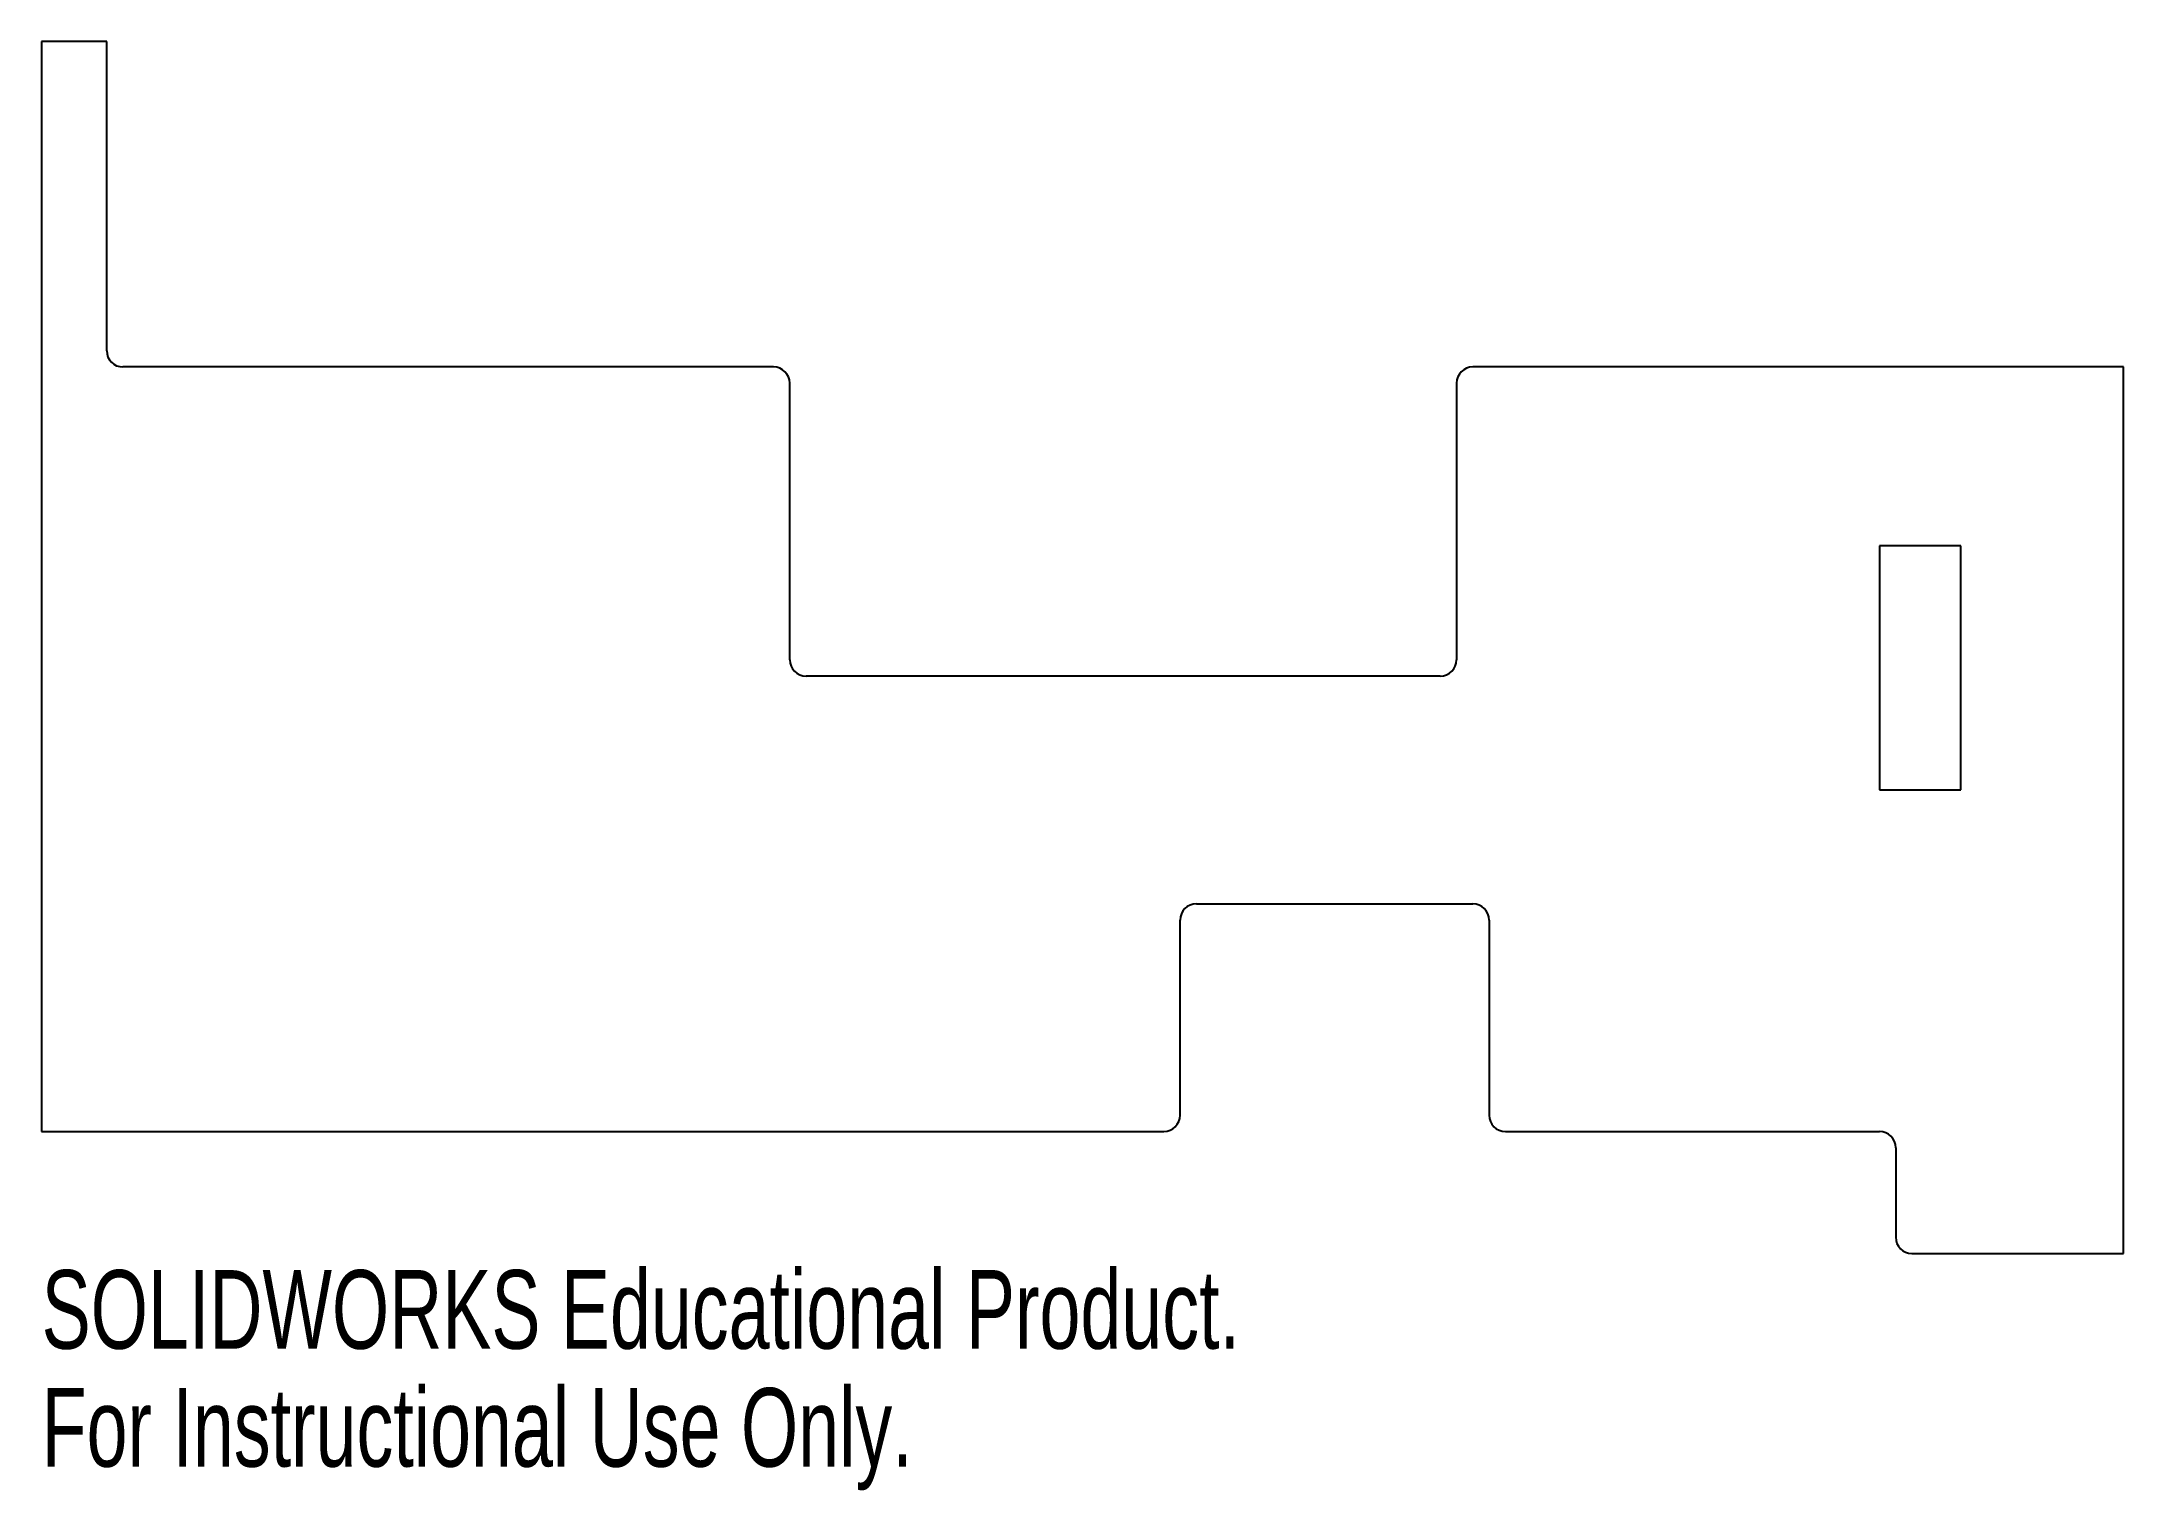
# Model space of a CAD drawing. Header units: millimetres. Extents: x 0 to 128, y -22 to 67.
import ezdxf

# ---------------------------------------------------------------- set-up
doc = ezdxf.new("R2010")
doc.units = ezdxf.units.MM
doc.styles.add('SLDTEXTSTYLE0', font='TXT', dxfattribs={"width": 0.7})

msp = doc.modelspace()

# ---------------------------------------------------------------- linework, layer by layer
at = {"color": 7, "linetype": 'Continuous', "lineweight": 25}
for p, q in [((4, 67), (0, 67)), ((0, 67), (0, 0)), ((4, 48), (4, 67)), ((45, 47), (5, 47)), ((128, 47), (88, 47)), ((128, -7.5), (128, 47)), ((46, 29), (46, 46)), ((87, 46), (87, 29)), ((113, 36), (113, 21)), ((118, 36), (113, 36)), ((118, 21), (118, 36)), ((86, 28), (47, 28)), ((113, 21), (118, 21)), ((70, 1), (70, 13)), ((71, 14), (88, 14)), ((89, 13), (89, 1)), ((0, 0), (69, 0)), ((90, 0), (113, 0)), ((114, -1), (114, -6.5)), ((115, -7.5), (128, -7.5))]:
    msp.add_line(p, q, dxfattribs=at)
for centre, start, end in [((5, 48), 180, 270), ((45, 46), 0, 90), ((88, 46), 90, 180), ((47, 29), 180, 270), ((86, 29), 270, 0), ((71, 13), 90, 180), ((88, 13), 0, 90), ((69, 1), 270, 0), ((90, 1), 180, 270), ((113, -1), 0, 90), ((115, -6.5), 180, 270)]:
    msp.add_arc(centre, 1, start, end, dxfattribs=at)

# ---------------------------------------------------------------- texts
at = {"color": 7, "linetype": 'Continuous', "char_height": 4.8336, "attachment_point": 1, "style": 'SLDTEXTSTYLE0'}
for s, insert in [('SOLIDWORKS Educational Product.', (0, -8.52)), ('For Instructional Use Only.', (0, -15.77))]:
    msp.add_mtext(s, dxfattribs=dict(at, insert=insert))

doc.saveas('drawing.dxf')
